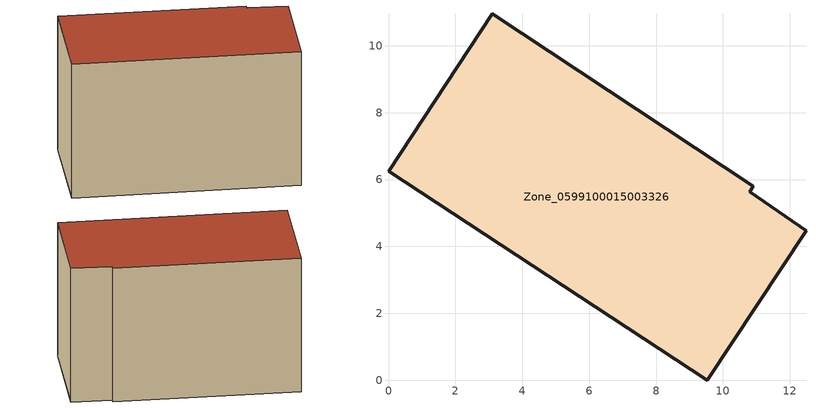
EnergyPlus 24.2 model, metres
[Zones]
Zone_0599100015003326
 floor ground (C_G): 0,6.25 3.1,10.96 10.91,5.8 10.81,5.63 12.48,4.47 9.53,0 z0.87
 wall outside (C_F): 3.1,10.96 0,6.25 9.53,0 12.48,4.47 10.81,5.63 10.91,5.8 3.1,10.96 z0.87:8.13
 roof outside (C_R): 9.53,0 12.48,4.47 10.81,5.63 10.91,5.8 3.1,10.96 0,6.25 z8.13
[BUILDING]
Pand.0599100015003326: North Axis=0; Terrain=City; Loads Convergence Tolerance Value=0.04; Temperature Convergence Tolerance Value=0.4; Solar Distribution=FullExterior; Maximum Number of Warmup Days=25; Minimum Number of Warmup Days=1
[Site:Location]
Rotterdam.The.Hague.AP_ZH_NLD Design_Conditions: Latitude=51.96; Longitude=4.45; Time Zone=1; Elevation=-4.5
[SITE:GROUNDTEMPERATURE:BUILDINGSURFACE]
18, 18, 18, 18, 18, 18, 18, 18, 18, 18, 18, 18
[MATERIAL] Thermal Absorptance=0.9; Solar Absorptance=0.7; Visible Absorptance=0.7
Name | Roughness | Thickness | Conductivity | Density | Specific Heat
G.TI.1975-1991 | MediumSmooth | 0.15 | 0.288461 | 540 | 1210
F.TI.1975-1991 | Rough | 0.3 | 0.230769 | 1920 | 840
R.TI.1975-1991 | MediumRough | 0.2 | 0.153846 | 1500 | 1000
[CONSTRUCTION]
C_G: G.TI.1975-1991
C_F: F.TI.1975-1991
C_R: R.TI.1975-1991
[ZONE]
Zone_0599100015003326: Type=1; Multiplier=1; Ceiling Height=Autocalculate; Volume=Autocalculate; Floor Area=autocalculate; Part of Total Floor Area=Yes
[ZONEINFILTRATION:DESIGNFLOWRATE]
Infil_Zone_0599100015003326: Zone or ZoneList or Space or SpaceList=Zone_0599100015003326; Schedule=AlwaysOn; Design Flow Rate Calculation Method=Flow/Area; Flow Rate per Floor Area=0.003; Constant Term Coefficient=1; Temperature Term Coefficient=0; Velocity Term Coefficient=0; Velocity Squared Term Coefficient=0
[HVACTEMPLATE:ZONE:IDEALLOADSAIRSYSTEM]
Zone_0599100015003326: Maximum Heating Supply Air Temperature=50; Minimum Cooling Supply Air Temperature=13; Maximum Heating Supply Air Humidity Ratio=0.0156; Minimum Cooling Supply Air Humidity Ratio=0.0077; Heating Limit=NoLimit; Cooling Limit=NoLimit; Dehumidification Control Type=ConstantSensibleHeatRatio; Cooling Sensible Heat Ratio=0.7; Dehumidification Setpoint=60; Humidification Control Type=None; Humidification Setpoint=30; Outdoor Air Method=None; Outdoor Air Flow Rate per Person=0.00944; Outdoor Air Flow Rate per Zone Floor Area=0; Outdoor Air Flow Rate per Zone=0; Demand Controlled Ventilation Type=None; Outdoor Air Economizer Type=NoEconomizer; Heat Recovery Type=None; Sensible Heat Recovery Effectiveness=0.7; Latent Heat Recovery Effectiveness=0.65
[ZONECONTROL:THERMOSTAT]
ThermostatControl_Zone_0599100015003326: Zone or ZoneList=Zone_0599100015003326; Control Type Schedule=DualSetpointControlType; Control 1=Thermostat_Zone_0599100015003326; Temperature Difference Between Cutout And Setpoint=0
[THERMOSTATSETPOINT:DUALSETPOINT]
Thermostat_Zone_0599100015003326: Heating Setpoint Temperature Schedule=HeatingSetpoint_Zone_0599100015003326; Cooling Setpoint Temperature Schedule=CoolingSetpoint_Zone_0599100015003326
[SCHEDULE:COMPACT]
HeatingSetpoint_Zone_0599100015003326: Through: 12/31, For: AllDays, Until: 24:00, 21
CoolingSetpoint_Zone_0599100015003326: Through: 12/31, For: AllDays, Until: 24:00, 24
DualSetpointControlType: Through: 12/31, For: AllDays, Until: 24:00, 4
AlwaysOn: Through: 12/31, For: AllDays, Until: 24:00, 1
